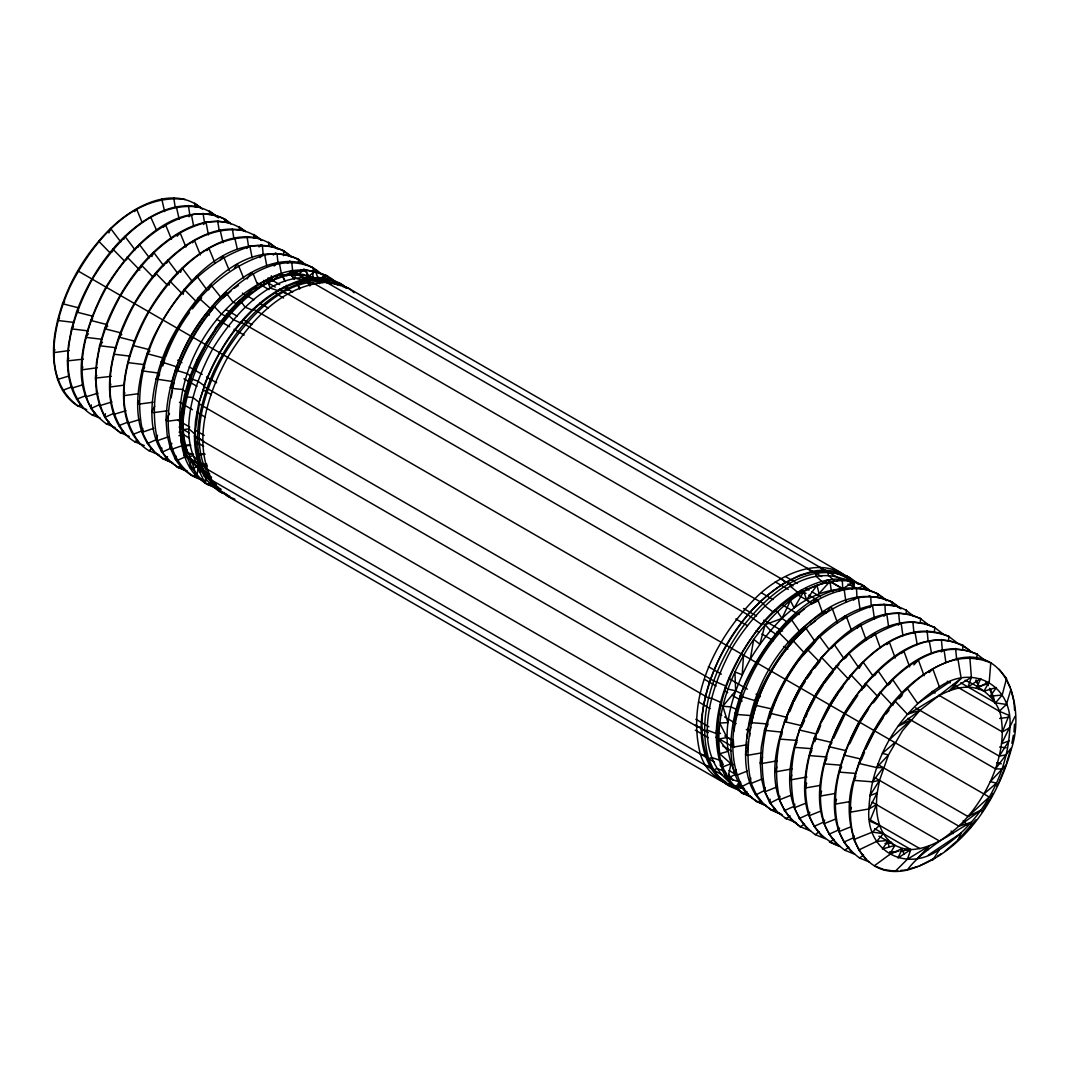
<?xml version="1.0" encoding="UTF-8"?>
<svg xmlns="http://www.w3.org/2000/svg" width="1069" height="1069" viewBox="0 0 1069 1069"><rect width="100%" height="100%" fill="white"/><g stroke="black" fill="none" stroke-linecap="round" stroke-linejoin="round"><path stroke-width="1.5" d="M215.43 484.511L215.337 487.37L218.584 487.798M853.476 587.362L853.663 581.63C811.812 574.387 776.588 608.355 753.712 639.342C731.036 672.548 714.961 712.956 719.704 753.765L730.902 763.707L734.015 764.696M195.052 206.785L194.665 203.217L200.691 207.88M209.818 214.575L209.444 211.007L216.7 216.633M224.597 222.365L224.771 219.092C175.169 197.217 129.162 249.117 105.951 287.08C84.678 326.179 62.737 391.935 106.486 423.979L109.225 422.188M239.362 230.156L238.988 226.588L245.108 231.332M254.141 237.946L253.754 234.378L261.143 240.097M268.92 245.736L268.533 242.169L277.192 248.877M283.566 255.638L283.833 250.921C227.096 226.227 175.69 291.917 153.883 336.481C136.632 374.083 121.826 443.876 172.283 462.757M298.385 262.707L298.558 259.433C241.821 233.844 189.894 300.055 168.1 344.686C150.676 382.515 136.084 452.561 187.008 471.269M332.432 283.686L327.702 282.39L328.036 276.443C271.847 248.85 217.849 316.651 196.522 361.095C177.775 399.819 164.613 476.079 221.176 489.295M321.969 274.653C292.973 246.725 248.636 268.413 224.824 292.679C191.03 326.152 167.459 371.892 166.069 419.97L168.14 421.173L178.737 419.729L182.799 423.364L183.788 437.168L181.329 442.927L183.788 408.411L189.547 378.252L206.117 344.913L215.617 330.054L239.042 300.883L262.399 285.49L274.853 279.437L303.917 269.321C315.101 272.742 328.196 273.383 336.695 283.151M871.235 591.531C835.945 560.53 786.69 593.522 762.491 623.227C729.152 664.45 701.358 724.702 725.33 776.735L727.922 778.232L735.672 774.263C717.139 737.156 731.637 693.206 750.318 659.105C770.281 626.34 800.4 592.253 841.089 589.006M746.723 748.14L746.696 741.659M746.897 738.479C751.293 687.38 780.985 637.351 825.629 611.468M749.69 736.327L749.904 733.174M851.392 807.376L850.109 812.226L868.937 808.952C870.928 760.34 898.294 712.929 939.397 686.899C973.471 663.087 1013.465 686.178 1009.871 727.588C1007.88 776.201 980.514 823.611 939.397 849.628C905.336 873.453 865.342 850.363 868.937 808.952L877.221 792.797L879.52 780.37L888.459 754.941L902.396 730.822L919.941 710.351L961.178 678.321L957.851 658.531C903.171 673.978 867.921 727.722 853.583 780.063C840.795 817.985 855.227 881.738 907.26 870.072C961.926 854.639 997.163 800.895 1011.501 748.567C1024.276 710.685 1009.858 646.865 957.851 658.531M965.12 680.298C982.451 687.901 1000.076 700.436 1001.586 720.987C1003.684 737.182 1000.691 753.538 995.506 768.892C987.703 790.379 975.262 810.208 958.866 826.177C942.016 841.236 920.903 851.565 907.26 870.072L900.713 870.38M1014 731.918L1014.508 724.154M743.556 655.203L742.207 674.753L734.897 671.92L735.672 690.815L722.818 706.262L727.976 722.604L719.704 723.045L727 737.557L732.024 739.427M169.49 413.422L166.069 419.97L167.125 434.722L170.238 447.911L175.343 459.202L177.414 460.392L187.289 455.942C196.055 467.153 207.747 475.171 215.337 487.37L205.195 483.228L206.117 474.89C197.137 466.739 186.687 459.416 183.253 447.016M219.746 488.359L219.399 491.433L229.768 496.19M863.498 588.551L863.805 585.772L853.663 581.63L842.733 588.832L827.366 579.866L823.878 583.313C775.586 596.382 743.329 641.547 726.345 686.271C713.424 722.23 709.616 780.731 752.255 797.608M877.689 596.996L878.023 593.976C821.273 567.505 768.825 634.238 747.031 678.922C729.446 716.992 715.081 787.265 766.473 805.812M891.893 605.228L892.241 602.181C835.49 576.592 783.564 642.816 761.769 687.434C743.997 725.624 729.78 796.913 782.134 814.618M906.098 613.566L906.445 610.386L905.416 609.798L914.089 616.506M920.289 621.958L920.65 618.67C870.3 596.342 823.477 649.19 799.906 687.728C778.326 727.414 755.957 794.387 800.467 826.831L804.463 823.892M934.239 632.487L934.787 627.57C884.704 605.348 838.123 657.929 814.685 696.253C793.211 735.753 770.963 802.311 815.246 834.622L819.228 831.682M948.377 641.387L948.925 636.469C899.096 614.354 852.781 666.655 829.45 704.792C806.814 744.652 782.909 823.945 840.047 846.514M962.688 648.642L963.049 645.369C913.501 623.374 867.427 675.394 844.229 713.317C822.983 752.389 800.975 818.253 844.791 850.202L848.786 847.263M976.638 659.185L977.186 654.268C927.905 632.38 882.072 684.133 858.995 721.842C837.869 760.7 815.968 826.217 859.556 857.993L863.552 855.053M892.829 705.353L894.713 700.716L907.407 714.239C929.963 702.667 956.648 677.479 983.921 691.162L989.226 681.969L990.776 662.82M750.318 659.105L753.712 639.342L759.818 644.246L765.083 624.724L782 618.376L790.392 600.618L794.147 608.007L803.688 591.732L801.095 590.235L798.77 593.228L790.552 586.453L789.47 583.527L786.356 581.723C740.83 610.158 710.551 660.401 702.373 713.036C697.349 742.674 706.809 781.399 739.494 789.991M218.53 487.424C201.025 476.28 195.614 454.151 195.427 434.602L188.959 428.856L182.879 429.671L180.287 428.175L183.788 408.411L181.329 412.22L191.471 376.622L198.006 360.56L196.522 361.095L206.117 344.913M112.379 251.79L112.86 249.104C136.591 220.481 183.921 187.716 218.477 217.876M126.623 259.794L127.117 257.094L139.852 270.176M140.881 267.784L141.362 265.099C165.014 237.091 210.393 204.313 245.67 231.626M155.125 275.789L155.606 273.089C179.539 244.494 226.428 211.315 261.705 240.405M169.129 285.129L169.864 281.094C193.917 252.351 241.046 218.985 276.524 248.222M183.133 294.469L184.082 289.271L195.774 301.044M192.433 308.847L197.391 302.474L198.286 297.476L211.769 309.729C235.741 282.229 274.92 249.905 313.297 267.931L312.723 278.287L303.355 274.452L289.605 273.41M970.385 827.9L971.387 822.302L958.866 826.177L875.19 777.871M167.245 285.009L155.606 273.089C132.315 300.91 115.652 334.757 110.495 370.836C107.368 396.105 110.962 427.306 134.761 441.778L137.5 439.987M181.489 293.013L169.864 281.094C146.44 309.061 129.683 343.082 124.512 379.361C121.358 404.75 124.966 436.125 148.885 450.664L151.624 448.886M171.374 385.949C179.164 350.031 198.754 316.397 226.588 292.331M171.12 397.815L172.51 390.292M173.071 387.285L173.913 382.782L170.238 387.232L172.309 388.421L182.572 389.504L186.701 392.711L184.443 395.436L187.035 396.933L192.941 397.548L199.489 402.639L194.491 436.379C194.317 459.109 202.856 486.676 226.641 494.399M733.922 731.249C741.071 683.585 766.901 638.848 804.596 608.822M750.278 730.1L750.839 727.107M751.387 724.127C758.549 687.033 778.62 652.264 807.162 627.516M1011.875 743.343L1013.385 735.191M710.591 768.223L710.858 766.861C687.167 715.428 714.64 655.872 747.592 615.116C771.444 586.467 818.934 553.194 853.757 583.246M726.092 772.793L725.33 776.735L732.305 785.849L743.556 794.053L748.434 793.732M740.657 782.201L740.069 785.234L742.14 786.437L749.102 795.55L757.774 802.258L760.219 800.454M770.121 799.198L769.533 802.258L776.508 811.358L786.196 818.667L790.058 815.834M705.487 756.946L705.821 755.703L700.315 753.952C685.964 697.362 715.696 638.367 754.914 598.72C778.793 573.826 828.074 550.455 853.957 584.703M854.091 584.382C806.066 553.689 754.607 610.519 731.837 648.429C710.791 687.167 689.131 751.841 731.837 784.018L729.352 785.849L720.68 779.141L713.718 770.027L708.613 758.736L711.58 757.547L721.468 760.7L720.225 765.444L722.818 766.941L730.902 763.707L727.922 778.232L739.026 781.786M734.964 773.956L736.047 769.827M750.852 778.045L749.69 782.455L751.24 783.35L756.344 794.641L763.319 803.754L771.978 810.462L774.45 808.645M765.23 787.893L764.429 790.966L769.533 802.258L777.537 811.959M780.009 796.245L779.167 799.425L784.846 811.01L791.808 820.123L800.467 826.831M794.895 804.182L794.053 807.362L799.692 818.894L806.627 827.941M809.767 812.119L808.939 815.3L814.551 826.765L821.446 835.771M824.653 820.043L823.825 823.237L829.41 834.635L836.265 843.601M839.539 827.981L838.711 831.174L844.269 842.519L851.084 851.432M854.425 835.918L853.583 839.112L859.129 850.389L865.903 859.249M91.4 404.897L90.571 408.077L97.96 417.378M105.457 413.716L104.615 416.883L111.51 425.903L120.623 432.878L123.363 431.088M161.9 448.045L161.125 450.998L169.65 460.993L178.309 467.714L181.062 465.91M176.131 456.209L175.343 459.202C182.238 470.133 193.476 478.832 206.451 480.783M960.764 682.81L995.506 702.867L1002.188 695.077L1006.53 678.548L999.221 669.354M162.769 366.052L165 358.569L161.125 361.843L178.483 367.389C166.644 401.904 158.252 451.987 193.048 476.213L196.763 473.794M769.827 718.274C774.945 699.487 784.045 681.995 794.962 665.947C801.63 654.749 813.202 647.346 819.014 635.721C841.343 614.675 875.952 593.923 906.445 610.386M786.022 722.109L787.359 717.646L784.272 721.602L801.643 725.677L807.643 710.898M814.885 741.699L816.195 737.289M859.783 763.4L861.066 759.07L843.695 754.995L845.753 752.362M1006.45 763.44L1010.967 748.247L995.506 768.892L907.928 718.328M142.858 428.428L141.816 431.502L147.95 443.381L154.911 452.494L163.584 459.202L167.539 456.623M157.531 435.283L156.021 439.706L157.571 440.602L162.675 451.893L171.12 448.085M171.802 443.288L170.238 447.911L172.309 449.1L182.572 445.519M953.08 684.548L999.288 711.232L1006.423 704.431L1010.967 689.198L1013.612 700.422M878.972 836.199L894.887 845.379L902.396 848.452L897.987 858.006L910.815 849.548L902.396 848.452L889.582 854.572L874.335 865.783L883.649 869.525L895.274 871.262L907.407 859.235L910.815 849.548C933.838 848.986 951.838 832.15 971.387 822.302M969.837 657.341L971.387 677.305L967.993 686.993L980.821 678.534L976.411 688.089L989.226 681.969M108.931 232.922L110.615 228.445C133.358 206.076 173.993 184.109 202.455 209.11M123.857 239.242L124.926 236.369L135.055 249.865M138.168 247.166L139.237 244.307L149.366 257.789M151.945 256.533L153.548 252.231L163.691 265.713M166.791 263.027L167.86 260.155L178.002 273.651M180.581 272.395L182.184 268.092L192.313 281.575M195.373 279.036L196.402 276.256L197.431 276.858L206.664 289.552M208.629 289.793L210.62 284.474L220.815 297.262M938.742 695.184L1002.361 731.918L1009.002 715.361L999.288 711.232M165.601 357.073C171.481 341.278 179.392 326.192 189.454 312.669M177.414 371.237C185.912 347.813 198.527 325.965 214.575 306.883L212.504 305.681L211.769 309.729C197.391 326.833 186.1 346.396 178.483 367.389L175.343 370.048L187.289 373.642L191.471 376.622L189.547 378.252L197.818 381.125L204.473 385.856L198.66 403.641L195.547 420.424L194.491 436.379L197.605 438.183L199.195 437.969L202.789 441.163L696.16 726.011L701.705 728.083L701.331 729.005L704.444 730.795L707.518 730.261L717.486 733.989L716.07 737.503L718.662 739L727.976 751.36L719.704 753.765M747.899 748.714L745.534 754.527L747.084 755.409L762.331 752.763M886.695 600.698C861.213 576.311 822.809 593.442 799.492 612.149C771.537 633.342 753.418 664.437 740.069 696.093L757.32 701.358L754.794 704.591L756.344 705.487L771.938 708.974L777.404 695.518M762.638 757.186L760.259 763.025L761.315 777.778L764.429 790.966L770.562 802.846L779.408 798.329M804.877 653.212L806.694 648.736L819.014 635.721L828.782 649.03M789.764 711.7L793.398 702.787M776.856 766.954L775.573 771.818L792.022 768.945M814.605 668.232L819.535 661.898L821.42 657.261L833.633 670.263L831.682 672.775M802.806 724.515L804.61 720.092M805.812 717.125L807.616 712.702M791.768 775.038L790.485 779.889L806.921 777.029M834.822 669.047L836.078 665.947L848.292 678.949M817.665 732.88L820.645 725.53M848.853 679.283L850.737 674.646L862.95 687.648M806.667 783.123L805.385 787.973L820.19 785.408M837.281 727.775C823.918 757.346 814.845 791.501 824.386 823.544L836.065 818.867M833.7 738.318L845.218 713.892L857.712 695.438M821.58 791.207L820.297 796.058L835.089 793.492M861.574 690.467L865.396 683.332L877.609 696.333L879.693 694.142M849.721 743.797L859.984 722.417L868.562 709.014M836.479 799.291L835.196 804.142L850.002 801.576M861.641 759.391L864.567 752.188M865.73 749.302L874.763 730.942L883.275 717.633M999.221 781.666L1005.996 764.963L990.335 781.599L996.415 783.176L983.921 793.973M1015.015 716.39L1001.586 743.743L1009.002 740.817L999.288 756.157L915.612 707.852M120.744 241.928L110.615 228.445C81.15 257.402 60.452 295.725 54.466 336.762C51.406 361.469 54.92 392.042 78.224 406.18L80.963 404.389M778.005 694.022L784.045 682.356M794.147 701.331L800.146 689.746M808.217 711.219L814.925 698.271M829.878 705.032C811.852 738.198 798.637 777.991 809.5 815.607L821.179 810.93M821.446 721.642C843.468 677.278 892.268 614.154 948.925 636.469M823.036 719.664L830.439 705.366L838.256 693.153M836.265 730.087L844.657 713.571M858.701 723.513C841.236 755.943 828.662 794.815 839.272 831.482L850.951 826.791M851.084 738.519L859.556 722.176L869.485 706.649M990.776 797.928L993.088 793.492M996.909 786.103L998.446 783.149M54.866 349.563L53.984 352.61L69.311 350.538M68.817 358.275L67.454 360.894C67.507 381.259 73.734 404.069 92.348 415.079L95.088 413.289M82.821 366.881L81.992 369.821L97.319 367.749M96.825 375.486L95.462 378.105L96.491 392.697L99.577 405.726L104.615 416.883L112.045 426.237L120.623 432.878M110.829 384.092L109.987 387.031L123.79 385.174M124.819 392.697L123.991 395.637L137.794 393.78M139.157 400.688L137.647 403.561L138.676 404.162L153.161 402.198M154.751 406.233L151.865 411.765L153.415 412.661L166.991 410.817M180.287 428.175L182.799 423.364M831.629 648.081L834.301 644.58L844.256 659.052M845.512 658.116L848.893 653.346L858.848 667.818M859.396 668.152L862.924 661.778L873.44 676.583M874.696 675.635L878.077 670.864L888.032 685.336M889.288 684.401L892.668 679.63L902.624 694.102M905.296 690.601L907.26 688.383L917.63 703.455L950.421 681.541M889.582 854.572L894.887 845.379C877.475 834.475 874.923 811.465 877.221 792.797L869.805 795.724L879.52 780.37L872.384 781.813L854.158 780.383L855.841 776.321M768.05 724.274L764.429 730.287L761.315 747.057L760.259 763.025L761.288 763.613L777.176 760.847M782.174 733.775L779.742 739.093L797.247 740.47M797.06 742.033L794.628 747.351L812.133 748.728M811.946 750.291L809.5 755.609L827.018 756.986M826.831 758.549L824.386 763.867L840.301 765.123M841.717 766.807L839.272 772.125L855.187 773.381M134.534 211.595L136.725 209.31L142.003 222.192M163.504 227.136L165.628 224.958L171.494 239.269M177.16 236.209L180.086 232.775L185.953 247.086M192.407 242.783L194.531 240.605L200.397 254.916M206.865 250.614L208.989 248.422L214.856 262.733M220.067 260.408L222.673 256.293L223.702 256.881L229.247 270.417M234.378 268.439L236.89 264.497L238.44 265.393L243.638 278.074M247.139 278.942L251.108 272.702L253.179 273.891L257.228 283.779L262.399 285.49L265.312 280.906L274.853 279.437L278.608 274.426C293.093 277.085 310.01 271.312 322.157 282.604M932.823 859.997L939.397 849.628M785.555 679.443L794.401 665.626M800.895 688.302L805.291 681.434M807.055 678.681L811.652 672.027M815.674 696.828L823.531 684.548M831.615 702.32L838.564 691.456M844.791 713.638L854.772 698.044M859.423 722.096L866.291 711.366M884.21 715.268C860.037 750.799 842.278 796.298 854.158 839.406L872.384 832.11L879.52 825.308L869.805 821.179L876.446 804.623L868.937 808.952M981.81 811.972L989.881 799.331M810.743 603.09L806.601 599.682L816.983 585.264L819.054 593.629L829.958 581.362L831.201 589.981L833.62 592.186M205.195 344.378L215.617 330.054L215.337 328.504C226.04 314.206 241.3 303.529 252.017 289.793L262.399 285.49M872.384 781.813L883.301 767.649L876.62 767.582L858.554 763.346L860.612 760.714M825.749 613.432L830.56 607.245L832.11 608.141L837.428 622.679M796.392 663.074L801.349 656.7M842.385 619.486L845.298 615.757L846.327 616.345L851.312 629.962M815.032 666.642C802.739 681.715 793.545 699.126 786.784 717.326L769.533 713.103C778.032 689.665 790.646 667.818 806.694 648.736L819.535 661.898M856.991 628.158L860.558 624.617L866.304 640.291M823.838 682.85L825.803 680.325M824.399 683.171L833.219 671.853M871.449 637.03L875.017 633.489L880.175 647.587M839.125 691.79L843.013 686.792M886.909 644.607L889.461 642.349L895.207 658.023M853.276 700.075C877.088 666.054 929.616 617.214 971.574 651.97M901.354 653.466L903.92 651.221L909.666 666.896M868.001 708.694C891.466 675.795 933.571 635.213 977.186 654.268M873.373 702.841L878.17 696.667L880.054 692.031L892.268 705.032M913.808 664.918L918.378 660.081L924.11 675.755M882.713 717.299C906.058 684.588 947.936 644.219 991.324 663.154M886.148 713.945L889.007 710.27M929.255 672.495L932.823 668.953L939.397 686.899M975.877 819.829L957.851 840.261L945.223 851.044M802.204 725.998L799.131 729.94L816.502 734.029M816.035 735.659L813.99 738.291L831.361 742.38M831.923 742.688L828.849 746.643L846.207 750.719M59.53 317.974L57.499 320.433L74.242 322.464M73.48 326.499L71.529 328.864L68.469 345.274L67.454 360.894L83.315 359.144M88.473 333.755L85.547 337.296L102.29 339.327M102.504 342.187L99.577 345.728L96.491 362.324L95.462 378.105L111.31 376.355M144.636 367.402L141.816 370.823L158.453 373.054M159.642 374.644L156.021 379.027L172.203 381.459M858.554 850.096L876.62 841.45L883.301 833.66L872.384 832.11M188.932 216.74L191.471 214.762C205.074 212.237 220.414 214.027 230.864 223.809M203.524 224.503L205.515 222.232L218.263 221.323L229.514 222.78M246.819 248.369L248.957 245.923L249.986 246.511C264.364 243.732 280.425 246.151 291.262 256.68M260.088 257.642L263.161 254.128L264.711 255.023C279.103 252.244 295.164 254.663 305.988 265.179M274.172 266.007L277.379 262.333L279.45 263.522L281.481 274.212L287 275.789L291.583 270.537L294.189 272.034L306.509 270.818L307.137 277.005L316.143 279.49L327.261 280.933L334.33 283.82M876.62 767.582L888.459 754.941L882.393 753.351L894.887 742.567M197.391 302.474L201.68 297.93M833.633 670.263L838.938 664.664M863.511 687.982L865.609 685.764M899.042 698.805L902.142 695.531M961.178 678.321L949.259 690.774L971.387 677.305M917.63 858.22L929.549 845.766L907.407 859.235M259.032 246.939L261.277 244.707L262.306 245.295L263.295 255.13M273.33 255.05L275.495 252.912L277.045 253.807L277.967 263.014M287.508 263.281L289.699 261.117L291.77 262.306L292.706 271.553M858.26 584.275C846.301 572.677 828.916 567.826 812.64 571.367L811.732 572.262L807.469 568.374M839.071 591.371L842.105 588.378L844.176 589.567L845.967 602.061M853.596 600.097L856.83 596.876L858.38 597.771C873.36 594.752 889.836 597.852 900.9 608.902M869.311 607.62L871.569 605.388L884.918 604.76L896.303 606.243M883.929 616.238L886.268 613.927L899.136 613.045L910.507 614.528L920.65 618.67M898.241 625.165L900.592 622.839L913.394 621.971L924.698 623.441L934.787 627.57M941.188 651.93L944.074 649.952L945.865 662.392M889.582 739.507L910.815 719.998L897.987 726.359L919.941 710.351L907.407 714.239M877.515 764.308L967.993 816.542L989.226 797.033M824.961 570.138L823.918 571.046L819.789 567.158M836.666 581.282L839.699 578.65L842.292 580.146L842.733 588.832M852.087 589.193L854.425 587.148L856.496 588.351L856.991 597.812M230.944 291.129L222.806 298.077L224.824 292.679L226.895 293.868L232.975 302.22L237.799 304.197L239.042 300.883L241.634 302.38L245.122 307.177L252.792 310.304C270.19 294.229 291.703 280.038 316.143 279.49L318.121 277.526C328.29 278.1 338.646 281.107 346.476 287.828M810.636 624.563L815.58 620.822M64.634 301.872L62.47 303.716L78.598 307.832M78.598 310.291L76.514 312.054L71.529 328.864L88.273 330.896M92.656 318.629L90.571 320.393L106.7 324.508M107.755 326.085L104.615 328.731L99.577 345.728L116.321 347.759M121.799 334.423L118.672 337.082L134.801 341.185M149.941 351.086L146.921 353.639L162.956 357.888M314.219 278.688L318.682 279.918L325.444 274.947L336.094 284.26M337.163 284.982L339.648 283.151L345.835 287.949M743.556 794.053L746.937 791.568M834.007 839.472L829.45 842.118L839.486 846.22M958.866 826.177L980.821 810.182L967.993 816.542M234.432 288.149L238.4 285.49M928.386 855L961.178 833.085L957.851 840.261M934.867 857.966L919.34 865.997M937.46 856.229L941.335 853.637M199.248 472.164L201.72 470.547M216.259 484.912L212.771 481.464L207.787 484.725C169.33 456.557 182.599 399.726 199.115 362.591C218.464 322.865 249.625 283.579 294.189 272.034L295.351 278.181L304.104 280.679L305.801 278.742L318.121 277.526L321.248 279.316L332.619 280.8L342.761 284.955L342.681 286.492L347.933 287.935L841.316 572.784L845.191 576.619L846.488 575.777L855.147 582.485M330.455 283.926L334.103 281.655M739.775 784.312L734.897 787.345L744.144 788.387M1002.361 731.918L1009.871 727.588M713.718 770.027L716.564 768.571L724.956 771.07M750.572 782.134L742.14 786.437C727.308 757.801 732.452 723.366 741.833 693.808L735.672 690.815L727.922 689.077L725.33 687.581L726.345 686.271L713.718 680.873L203.765 386.457C221.524 339.661 255.277 292.412 305.801 278.742L308.914 280.546L321.248 279.316L321.408 280.933C332.7 283.686 345.474 283.686 354.133 292.732M764.843 790.298L756.344 794.641L754.794 793.746M794.641 806.013L784.272 810.716M809.5 813.883L799.131 818.587M824.359 821.754L813.99 826.457M839.218 829.638L828.849 834.341M854.064 837.508L843.695 842.212M818.6 600.631L811.772 603.945L815.821 598.734L817.892 599.936L822.649 612.911M71.583 386.911L62.47 390.452M85.627 395.73L76.514 399.258M99.684 404.55L91.106 408.411C71.623 369.406 86.856 323.226 106.486 287.387C125.848 255.197 153.709 224.129 191.471 214.762L193.529 225.586M113.728 413.356L105.15 417.217C85.56 378.012 100.887 331.59 120.623 295.552C140.092 263.174 168.1 231.946 206.076 222.526L208.428 234.899M127.786 422.175L118.672 425.703M143.259 430.339L132.716 434.522M156.956 439.319L147.95 443.381L146.921 442.793M857.859 588.311L863.805 585.772M747.284 771.043L737.035 775.145L728.951 770.482M763.052 778.62L751.24 783.35C734.39 709.963 786.396 619.873 858.38 597.771L860.198 610.372M776.214 787.238L765.457 791.554C748.594 718.168 800.614 628.078 872.598 605.976L874.482 619.098M791.407 795.055L779.742 799.732C762.892 726.385 814.872 636.349 886.816 614.261L888.606 626.715M806.293 802.993L794.628 807.67C777.858 734.657 829.517 645.182 901.14 623.187L902.917 635.627M68.443 376.168L57.499 379.468M82.46 384.92L71.529 388.221M97.974 393.165L85.547 396.973M111.991 401.917L99.577 405.726M126.022 410.67L113.595 414.478M140.039 419.422L127.625 423.23M153.762 428.281L142.832 432.09C125.982 358.703 177.988 268.613 249.986 246.511L252.137 257.883M167.82 437.021L157.571 440.602C140.72 367.215 192.727 277.125 264.711 255.023L266.742 265.687M976.104 680.886L979.11 686.672L988.023 683.559M281.481 274.212C214.976 295.071 168.127 375.927 182.211 444.009M178.964 435.724L183.748 434.281M181.102 435.591L184.296 434.629M194.678 444.223L198.887 442.954M195.226 444.57L199.435 443.301M812.64 571.367L799.665 575.256L785.755 582.498L781.185 578.743L287.815 293.895L283.245 292.385L282.644 290.902L279.53 289.111L278.448 290.795L270.23 288.082L267.905 282.403L265.312 280.906M853.904 585.237L849.254 580.641L849.601 577.567C805.973 558.352 763.4 598.266 739.494 631.138C714.773 667.737 696.32 714.386 708.613 758.736M885.052 843.454L891.158 842.212M891.72 842.519L885.613 843.748M908.85 849.053L902.624 850.924L909.398 849.347M908.289 869.311L917.75 866.465M983.921 691.162L996.415 687.527L990.335 696.133L1002.188 695.077M894.887 845.379L882.393 849.013L888.459 840.408L876.62 841.45M999.288 756.157L1006.423 754.727M718.662 739L727 737.557M746.483 744.839L732.866 747.204L730.795 746.015L733.281 739.895L733.815 747.472M999.689 718.462L1008.882 717.219M182.599 445.706L190.215 444.945M183.133 446.04L190.763 445.292M196.843 454.632L204.513 453.871M197.391 454.966L205.061 454.205M832.711 582.445L823.878 583.313L816.208 576.338L815.754 573.158M898.187 851.365L892.268 851.953L895.795 851.953M900.218 851.512L903.185 851.218L903.773 854.318M894.713 870.968L897.719 870.674M995.506 768.892L1002.188 768.958M767.475 723.954L751.24 722.671L749.69 721.775L752.776 716.658L750.211 715.508L737.035 714.466L734.964 713.277L737.129 709.669L730.902 706.903L722.818 706.262L720.225 704.765L721.468 702.694L711.58 698.298L708.613 698.057L198.66 403.641L204.473 385.856C214.762 357.514 231.158 331.377 252.792 310.304L253.246 309.088L763.199 603.504L764.896 605.963L773.649 612.323L774.811 610.212L777.417 611.709L782 618.376L787.519 622.385L789.55 618.71L791.621 619.913L799.118 630.804L801.389 632.46L804.289 627.222L805.839 628.118L815.059 641.534M782.361 732.212L764.429 730.287L769.533 713.103L771.938 708.974M130.338 356.191L113.595 354.16M144.368 364.623L127.625 362.591M999.622 747.044L1006.103 747.739M185.351 199.475C131.407 192.58 91.186 244.066 69.779 287.334C53.717 323.466 40.796 378.76 78.224 406.18M200.077 207.239C152.466 200.077 114.811 242.422 92.348 279.223C71.703 317.079 53.851 370.863 83.876 408.505M244.226 230.557C195.841 223.261 157.584 266.301 134.761 303.703C113.768 342.187 95.635 396.84 126.142 435.096M258.952 238.32C210.299 230.998 171.842 274.265 148.885 311.867C127.799 350.552 109.559 405.485 140.226 443.956M193.542 454.205L183.988 452.134M187.476 453.684L192.433 454.325M199.716 463.331L206.945 464.267M201.573 465.135L207.399 465.897M740.964 786.477L731.209 785.207L721.067 781.065L227.684 496.216C181.383 463.772 200.117 396.225 223.809 355.122C246.992 317.413 291.717 266.435 341.252 285.904M739.561 787.025C721.481 784.192 705.527 772.059 700.315 753.952M889.649 851.833L892.829 852.247M995.506 702.867L1006.423 704.431M92.642 316.17L76.514 312.054C84.839 289.138 97.172 267.758 112.86 249.104L124.498 261.01M120.757 332.847L104.615 328.731C113.02 305.56 125.501 283.966 141.362 265.099L152.987 277.005M148.858 349.536L132.716 345.421M996.642 762.691L1001.319 763.827M294.737 272.942L300.202 274.853L304.09 277.86M292.866 273.089L298.532 274.639L303.917 269.321L309.182 276.029L315.288 270.804L318.682 279.918M736.568 785.314L741.298 786.61L737.744 783.858M705.42 765.244L710.858 766.861L717.753 775.867L726.319 782.508L726.239 784.045L736.381 788.2M327.702 282.39C279.53 261.932 235.314 311.948 212.771 348.748C192.166 386.671 170.96 449.969 212.771 481.464M295.659 272.996L300.202 274.853M847.917 584.128L853.463 586.4M77.676 405.846L86.683 409.641M100.326 418.22L92.348 415.079M115.038 427.48L106.486 423.979M188.104 457.639L196.696 462.089M186.019 456.41L192.487 461.42L197.03 463.278M120.075 432.531L129.215 436.393M144.302 445.559L134.761 441.778M203.057 471.095L209.751 473.834M159.027 454.819L148.885 450.664M206.117 474.89L211.542 477.108M162.555 458.614L172.697 462.757M176.759 466.819L186.915 470.961M190.977 475.024L201.119 479.166M234.939 499.183L227.684 496.216L223.809 492.381L222.512 493.223C184.068 465.055 197.337 408.224 213.853 371.09C233.189 331.377 264.364 292.078 308.914 280.546L309.222 282.136L314.086 283.526L821.66 576.579M736.087 785.755L741.739 788.067M740.964 792.557L751.119 796.699M755.703 801.069L765.845 805.211M770.442 809.567L780.584 813.723M796.338 822.823L785.167 818.079L786.196 818.667M799.906 826.537L810.609 830.974M825.335 838.737L815.246 834.622M854.772 854.278L844.791 850.202M869.485 862.055L859.556 857.993M173.726 197.738L175.222 207.399M188.385 205.502L189.881 215.15M203.043 213.265L204.54 222.913M217.702 221.016L219.198 230.677M232.361 228.779L233.857 238.44M247.019 236.543L248.516 246.204M296.501 282.016L299.614 287.935M161.74 198.928L164.639 211.595M176.332 206.691L179.231 219.359M220.107 229.995L223.02 242.663M234.699 237.759L237.318 248.89M888.032 843.16L889.181 846.541M150.622 216.833L156.448 230.009M98.615 241.1L110.241 253.019M836.746 576.953L326.419 282.31C282.176 284.982 249.264 321.863 227.684 357.367C207.733 393.806 192.246 440.735 212.05 480.395L722.39 775.038M849.735 584.449L854.064 586.948M869.164 595.66L870.714 596.555L871.208 606.083M883.903 604.172L884.918 604.76L885.439 614.688M831.762 582.405L841.864 588.231M268.119 277.887L279.677 284.568M284.02 287.067L292.692 292.078M785.809 576.779L797.38 583.46M806.053 588.471L808.952 590.128M811.839 591.798L820.511 596.809M263.749 280.399L275.308 287.08M279.65 289.579L288.323 294.59M779.996 578.449L793.011 585.959M801.683 590.97L806.026 593.482M808.912 595.152L816.155 599.321M257.509 282.964L269.081 289.646M274.867 292.986L283.539 297.997M775.212 581.857L788.227 589.38M795.456 593.549L811.358 602.729M947.294 681.207L950.181 682.877M242.396 293.147L253.954 299.828M259.74 303.168L268.426 308.179M761.529 592.881L773.101 599.549M781.786 604.56L799.131 614.581M932.168 691.389L935.068 693.059M225.826 309.609L237.398 316.29M243.184 319.631L251.856 324.642M743.53 608.502L756.545 616.011M763.774 620.194L782.575 631.044M206.571 313.404L209.471 315.074M216.7 319.243L229.715 326.767M234.058 329.265L244.173 335.105M735.846 618.978L747.418 625.646M756.09 630.657L758.977 632.327M761.876 633.997L773.435 640.678M783.564 646.518L787.906 649.03M77.676 270.751L991.324 798.249M177.614 360.226L181.957 362.725M189.186 366.908L202.201 374.417M206.531 376.929L216.66 382.769M708.333 666.628L721.348 674.138M728.577 678.321L747.378 689.171M756.05 694.182L760.38 696.681M183.962 378.787L196.977 386.31M202.749 389.651L211.435 394.661M704.551 679.349L716.11 686.031M724.795 691.042L727.682 692.712M732.024 695.211L742.14 701.064M179.432 402.198L192.447 409.721M196.776 412.22L205.462 417.231M698.578 701.932L710.137 708.613M718.822 713.611L721.709 715.281M724.608 716.952L736.167 723.633M746.296 729.486L749.182 731.156M872.104 802.111L939.397 840.969M178.176 420.384L189.734 427.065M195.52 430.406L204.206 435.417M695.866 719.277L708.881 726.786M716.11 730.969L720.453 733.468M724.795 735.98L732.024 740.149M869.404 819.469L919.941 848.652M179.058 427.079L189.186 432.918M194.972 436.259L203.644 441.27M695.318 725.129L708.333 732.639M717.005 737.65L731.463 746.002M874.629 828.649L910.815 849.548M179.071 432.117L189.2 437.956M194.972 441.297L203.658 446.308M695.318 730.167L708.333 737.677M722.804 746.028L731.477 751.039M714.52 762.157L206.945 469.104L203.31 465.59L201.774 466.124L198.66 464.32L199.489 461.888L192.941 455.554L187.035 457.612L184.443 456.116L183.788 437.168L186.701 449.514L191.471 460.084L196.522 476.52L198.006 468.61L205.195 483.228M914.904 631.766L917.229 644.554M929.215 640.692L931.553 653.48M898.601 612.697L899.71 624.029M912.846 621.623L913.955 632.968M927.09 630.563L928.199 641.894M941.348 639.489L942.457 650.821M955.592 648.415L956.702 659.747M976.652 653.921L985.658 660.829M962.514 645.021L971.04 651.622M948.377 636.122L957.49 643.097M934.239 627.222L943.392 634.238M920.115 618.336L929.308 625.378M890.691 601.286L899.35 608.007M875.952 592.787L884.611 599.495M861.213 584.275L869.885 590.983M311.226 266.742L319.898 273.45M297.022 258.538L304.438 264.297M282.804 250.333L291.463 257.041M313.872 279.169L319.578 283.592M297.757 274.172L305.467 280.158L309.903 285.944M224.209 218.798L230.303 223.515M220.134 489.535L215.243 485.754L208.348 476.747L206.878 477.402L203.765 475.611L204.473 472.912L197.818 466.338L192.139 468.903L189.547 467.407L191.471 460.084L184.443 456.116L186.701 449.514L183.601 446.521M834.608 581.148L828.248 575.135L828.074 571.942M190.683 459.63L192.487 461.42M963.196 820.631L967.619 825.268M214.575 306.883L221.59 314.233L226.267 316.371L226.708 313.885L233.336 319.618L240.752 323.012L240.926 322.09L747.752 614.715L761.863 624.75L762.491 623.227L765.083 624.724L770.468 630.563L776.134 634.398L777.23 631.726L779.301 632.928L790.419 644.046L791.955 640.237L793.505 641.133L804.316 652.878M985.912 682.129L987.863 684.668M986.353 683.064L988.304 685.617M728.256 773.969L733.013 780.196M322.958 275.949L326.94 281.16M307.966 280.866L310.651 284.367M290.995 274.372L294.028 278.354M290.421 274.078L294.483 279.37M951.129 831.027L953.054 833.66M1005.996 678.214L1010.352 687.821M990.068 688.65L992.513 694.075M989.533 688.316L994.09 701.411M976.024 679.857L979.11 686.672M721.468 760.7L723.299 764.749M297.142 283.419L299.681 289.044M285.37 281.428L281.641 274.145L284.808 281.12M926.997 846.808L928.173 849.681M803.688 591.732L806.601 599.682M993.128 695.425L994.998 703.335M978.576 686.338L979.324 689.518M286.973 285.65L287.989 289.926M286.398 285.343L287.414 289.632M271.753 276.283L272.902 281.147M271.179 275.989L271.954 279.223M325.444 274.947L326.406 282.991M1014 702.026L1014.561 710.003"/></g></svg>
